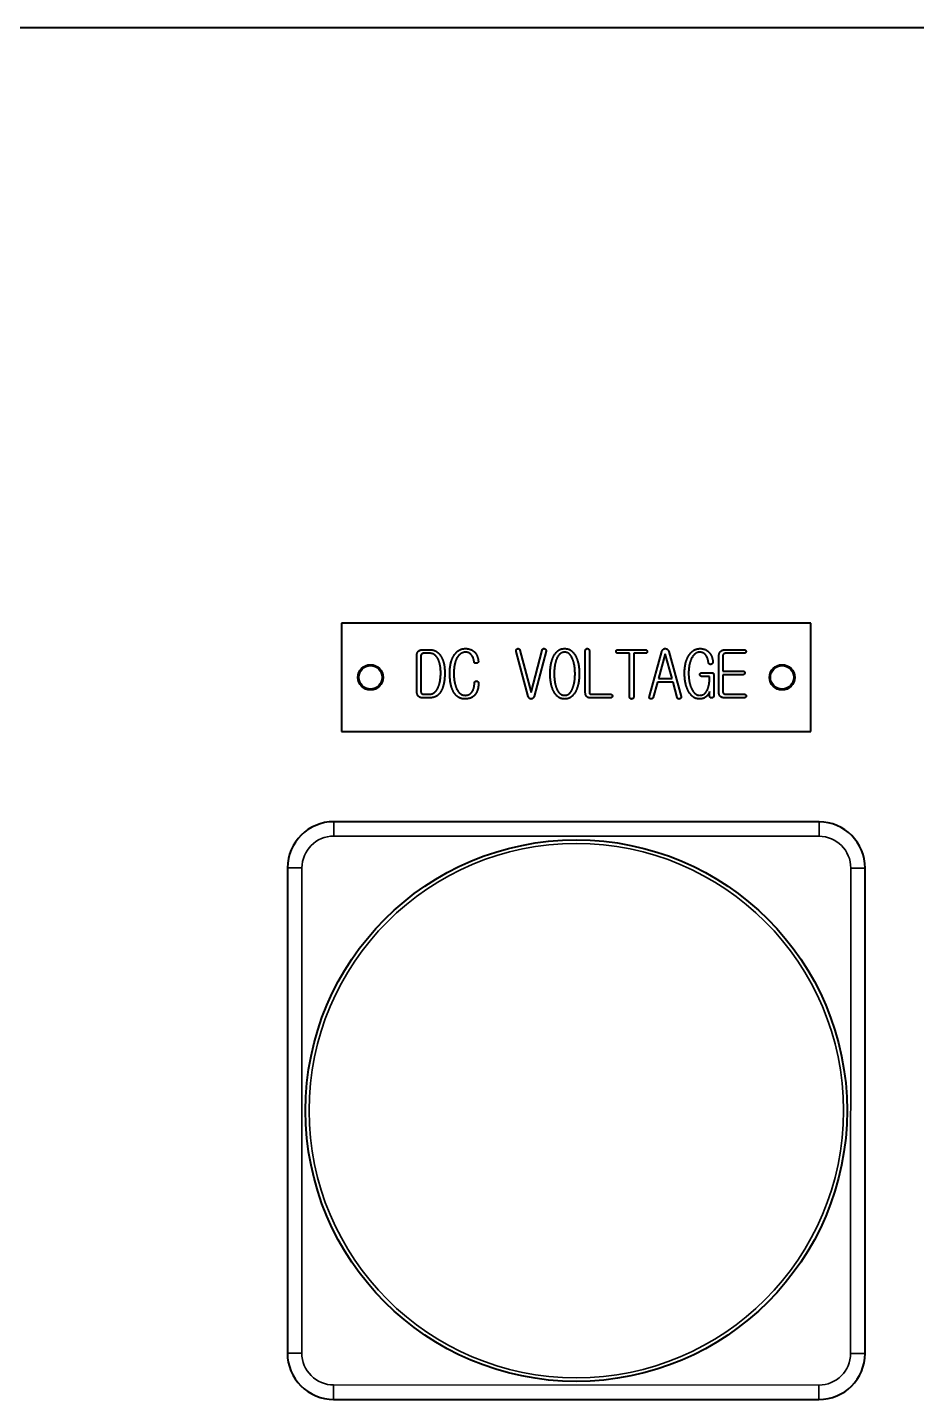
# Model space of a CAD drawing. Header units: inches. Extents: x 0 to 4752, y 0 to 3360.
# Drawn here: x 1692.4 to 1815.5, y 1711.9 to 1901.9 of the extents above; entities that cross this region are included whole.
import ezdxf

# ---------------------------------------------------------------- set-up
doc = ezdxf.new("R2010")
doc.units = ezdxf.units.IN
doc.header["$MEASUREMENT"] = 0
doc.layers.add('POWER SUPPLY CASE OUTLINE$0$가시적인 것(ISO)', color=3, linetype='Continuous', lineweight=40)
doc.layers.add('POWER SUPPLY CASE OUTLINE$0$가시적인 좁은 것(ISO)', color=3, linetype='Continuous', lineweight=35)

msp = doc.modelspace()

# ---------------------------------------------------------------- linework, layer by layer
at = {"layer": 'POWER SUPPLY CASE OUTLINE$0$가시적인 것(ISO)'}
for p, q in [((1638.422, 1901.882), (2158.422, 1901.882)), ((1800.922, 1819.382), (1735.922, 1819.382)), ((1735.922, 1819.382), (1735.922, 1804.382)), ((1800.922, 1804.382), (1800.922, 1819.382)), ((1746.33, 1809.991), (1746.33, 1814.896)), ((1746.892, 1814.814), (1746.892, 1809.982)), ((1747.255, 1815.712), (1748.135, 1815.712)), ((1748.162, 1815.213), (1747.3, 1815.213)), ((1761.772, 1809.238), (1760.104, 1815.449)), ((1760.62, 1815.64), (1762.171, 1809.782)), ((1762.171, 1809.782), (1763.685, 1815.631)), ((1764.229, 1815.513), (1762.57, 1809.247)), ((1769.67, 1809.836), (1769.67, 1815.54)), ((1770.232, 1815.54), (1770.232, 1809.846)), ((1774.167, 1815.712), (1777.957, 1815.712)), ((1775.808, 1815.213), (1774.167, 1815.213)), ((1775.808, 1809.165), (1775.808, 1815.213)), ((1776.37, 1815.213), (1776.37, 1809.165)), ((1777.957, 1815.213), (1776.37, 1815.213)), ((1778.574, 1809.292), (1780.287, 1815.485)), ((1780.75, 1815.141), (1779.798, 1811.704)), ((1781.693, 1811.704), (1780.75, 1815.141)), ((1781.221, 1815.485), (1782.926, 1809.229)), ((1788.158, 1809.918), (1788.158, 1814.688)), ((1788.72, 1814.833), (1788.72, 1812.747)), ((1791.649, 1815.213), (1789.11, 1815.213)), ((1789.173, 1815.712), (1791.649, 1815.712)), ((1788.72, 1812.747), (1791.495, 1812.747)), ((1779.662, 1811.206), (1779.082, 1809.111)), ((1781.82, 1811.206), (1779.662, 1811.206)), ((1779.798, 1811.704), (1781.693, 1811.704)), ((1782.4, 1809.084), (1781.82, 1811.206)), ((1785.828, 1812.511), (1787.151, 1812.511)), ((1786.889, 1812.013), (1785.828, 1812.013)), ((1787.451, 1812.194), (1787.451, 1809.292)), ((1788.72, 1812.248), (1788.72, 1809.927)), ((1791.495, 1812.248), (1788.72, 1812.248)), ((1748.153, 1809.048), (1747.146, 1809.048)), ((1747.3, 1809.546), (1748.098, 1809.546)), ((1773.142, 1809.048), (1770.322, 1809.048)), ((1770.522, 1809.546), (1773.133, 1809.546)), ((1786.889, 1809.292), (1786.889, 1809.918)), ((1791.649, 1809.048), (1789.056, 1809.048)), ((1789.083, 1809.546), (1791.649, 1809.546)), ((1735.922, 1804.382), (1800.922, 1804.382)), ((1802.034, 1791.872), (1734.834, 1791.892)), ((1728.432, 1785.494), (1728.412, 1718.294)), ((1808.412, 1718.27), (1808.432, 1785.47)), ((1734.81, 1711.892), (1802.01, 1711.872))]:
    msp.add_line(p, q, dxfattribs=at)
for centre, radius in [((1739.922, 1811.882), 1.75), ((1739.922, 1811.882), 1.621), ((1796.922, 1811.882), 1.75), ((1796.922, 1811.882), 1.621), ((1768.422, 1751.882), 37.5)]:
    msp.add_circle(centre, radius, dxfattribs=at)
for centre, start, end in [((1734.832, 1785.492), 89.98288, 179.98288), ((1802.032, 1785.472), 359.98288, 89.98288), ((1734.812, 1718.292), 179.98288, 269.98288), ((1802.012, 1718.272), 269.98288, 359.98288)]:
    msp.add_arc(centre, 6.4, start, end, dxfattribs=at)
for points in [[(1746.33, 1814.896), (1746.33, 1815.304), (1746.566, 1815.513)], [(1746.566, 1815.513), (1746.802, 1815.712), (1747.255, 1815.712)], [(1747.001, 1815.105), (1746.892, 1814.996), (1746.892, 1814.814)], [(1747.3, 1815.213), (1747.11, 1815.213), (1747.001, 1815.105)], [(1748.135, 1815.712), (1749.105, 1815.712), (1749.667, 1814.824)], [(1749.214, 1814.524), (1748.815, 1815.213), (1748.162, 1815.213)], [(1749.667, 1814.824), (1750.211, 1813.962), (1750.211, 1812.529)], [(1750.9, 1812.448), (1750.9, 1814.044), (1751.517, 1814.978)], [(1751.97, 1814.688), (1751.462, 1813.899), (1751.462, 1812.457)], [(1751.517, 1814.978), (1752.106, 1815.866), (1753.058, 1815.866)], [(1753.122, 1815.368), (1752.423, 1815.368), (1751.97, 1814.688)], [(1753.058, 1815.866), (1753.911, 1815.866), (1754.382, 1815.34)], [(1753.856, 1815.032), (1753.539, 1815.368), (1753.122, 1815.368)], [(1754.273, 1814.035), (1754.201, 1814.66), (1753.856, 1815.032)], [(1754.382, 1815.34), (1754.772, 1814.896), (1754.863, 1814.107)], [(1760.104, 1815.449), (1760.058, 1815.603), (1760.122, 1815.721)], [(1760.122, 1815.721), (1760.176, 1815.821), (1760.285, 1815.848)], [(1760.285, 1815.848), (1760.394, 1815.884), (1760.484, 1815.83)], [(1760.484, 1815.83), (1760.584, 1815.776), (1760.62, 1815.64)], [(1763.685, 1815.631), (1763.712, 1815.776), (1763.821, 1815.83)], [(1763.821, 1815.83), (1763.912, 1815.884), (1764.021, 1815.857)], [(1764.021, 1815.857), (1764.139, 1815.83), (1764.193, 1815.739)], [(1764.193, 1815.739), (1764.256, 1815.64), (1764.229, 1815.513)], [(1764.8, 1812.375), (1764.8, 1813.853), (1765.29, 1814.805)], [(1765.29, 1814.805), (1765.834, 1815.866), (1766.813, 1815.866)], [(1766.813, 1815.368), (1766.097, 1815.368), (1765.707, 1814.461)], [(1766.813, 1815.866), (1767.793, 1815.866), (1768.337, 1814.805)], [(1767.892, 1814.461), (1767.512, 1815.368), (1766.813, 1815.368)], [(1768.337, 1814.805), (1768.835, 1813.853), (1768.835, 1812.375)], [(1769.67, 1815.54), (1769.67, 1815.694), (1769.751, 1815.785)], [(1769.751, 1815.785), (1769.833, 1815.866), (1769.951, 1815.866)], [(1769.951, 1815.866), (1770.059, 1815.866), (1770.141, 1815.785)], [(1770.141, 1815.785), (1770.232, 1815.694), (1770.232, 1815.54)], [(1773.949, 1815.467), (1773.94, 1815.712), (1774.167, 1815.712)], [(1774.167, 1815.213), (1773.958, 1815.213), (1773.949, 1815.467)], [(1777.957, 1815.712), (1778.075, 1815.712), (1778.166, 1815.64)], [(1778.184, 1815.295), (1778.102, 1815.213), (1777.957, 1815.213)], [(1778.166, 1815.64), (1778.238, 1815.567), (1778.247, 1815.467)], [(1778.247, 1815.467), (1778.256, 1815.368), (1778.184, 1815.295)], [(1780.287, 1815.485), (1780.414, 1815.866), (1780.75, 1815.866)], [(1780.75, 1815.866), (1781.076, 1815.857), (1781.221, 1815.485)], [(1783.416, 1812.475), (1783.416, 1813.98), (1784.005, 1814.923)], [(1784.468, 1814.651), (1783.978, 1813.835), (1783.978, 1812.43)], [(1784.005, 1814.923), (1784.613, 1815.866), (1785.583, 1815.866)], [(1785.501, 1815.368), (1784.894, 1815.368), (1784.468, 1814.651)], [(1786.299, 1815.032), (1785.991, 1815.368), (1785.501, 1815.368)], [(1785.583, 1815.866), (1786.363, 1815.866), (1786.843, 1815.313)], [(1786.734, 1813.926), (1786.626, 1814.669), (1786.299, 1815.032)], [(1786.843, 1815.313), (1787.269, 1814.814), (1787.333, 1814.035)], [(1788.158, 1814.688), (1788.158, 1815.232), (1788.403, 1815.476)], [(1788.403, 1815.476), (1788.639, 1815.712), (1789.173, 1815.712)], [(1788.811, 1815.105), (1788.72, 1815.005), (1788.72, 1814.833)], [(1789.11, 1815.213), (1788.92, 1815.213), (1788.811, 1815.105)], [(1791.649, 1815.712), (1791.776, 1815.712), (1791.857, 1815.64)], [(1791.857, 1815.295), (1791.785, 1815.213), (1791.649, 1815.213)], [(1791.857, 1815.64), (1791.93, 1815.567), (1791.93, 1815.467)], [(1791.93, 1815.467), (1791.93, 1815.368), (1791.857, 1815.295)], [(1749.649, 1812.529), (1749.649, 1813.799), (1749.214, 1814.524)], [(1754.591, 1813.835), (1754.291, 1813.79), (1754.273, 1814.035)], [(1754.863, 1814.107), (1754.881, 1813.881), (1754.591, 1813.835)], [(1765.707, 1814.461), (1765.363, 1813.645), (1765.363, 1812.375)], [(1768.246, 1812.375), (1768.246, 1813.645), (1767.892, 1814.461)], [(1786.852, 1813.726), (1786.753, 1813.79), (1786.734, 1813.926)], [(1787.061, 1813.681), (1786.943, 1813.663), (1786.852, 1813.726)], [(1787.251, 1813.79), (1787.179, 1813.699), (1787.061, 1813.681)], [(1787.333, 1814.035), (1787.342, 1813.89), (1787.251, 1813.79)], [(1791.495, 1812.747), (1791.613, 1812.747), (1791.694, 1812.675)], [(1749.168, 1810.263), (1749.649, 1811.07), (1749.649, 1812.529)], [(1750.211, 1812.529), (1750.211, 1811.051), (1749.794, 1810.163)], [(1751.526, 1809.71), (1750.9, 1810.643), (1750.9, 1812.448)], [(1751.462, 1812.457), (1751.462, 1811.106), (1751.87, 1810.263)], [(1753.947, 1809.827), (1754.3, 1810.272), (1754.319, 1811.079)], [(1754.899, 1811.024), (1754.826, 1809.864), (1754.282, 1809.347)], [(1754.319, 1811.079), (1754.319, 1811.224), (1754.409, 1811.305)], [(1754.409, 1811.305), (1754.5, 1811.378), (1754.618, 1811.378)], [(1754.618, 1811.378), (1754.736, 1811.369), (1754.808, 1811.287)], [(1754.808, 1811.287), (1754.899, 1811.188), (1754.899, 1811.024)], [(1765.29, 1809.954), (1764.8, 1810.906), (1764.8, 1812.375)], [(1765.363, 1812.375), (1765.363, 1811.115), (1765.707, 1810.299)], [(1767.892, 1810.299), (1768.246, 1811.115), (1768.246, 1812.375)], [(1768.835, 1812.375), (1768.835, 1810.906), (1768.337, 1809.954)], [(1783.96, 1809.936), (1783.416, 1810.934), (1783.416, 1812.475)], [(1783.978, 1812.43), (1783.978, 1811.142), (1784.404, 1810.272)], [(1785.537, 1812.267), (1785.537, 1812.366), (1785.61, 1812.439)], [(1785.619, 1812.094), (1785.547, 1812.167), (1785.537, 1812.267)], [(1785.61, 1812.439), (1785.683, 1812.511), (1785.828, 1812.511)], [(1785.828, 1812.013), (1785.692, 1812.013), (1785.619, 1812.094)], [(1786.499, 1810.009), (1786.889, 1810.689), (1786.889, 1812.013)], [(1787.151, 1812.511), (1787.333, 1812.511), (1787.396, 1812.448)], [(1787.396, 1812.448), (1787.451, 1812.384), (1787.451, 1812.194)], [(1791.694, 1812.33), (1791.622, 1812.248), (1791.495, 1812.248)], [(1791.694, 1812.675), (1791.758, 1812.602), (1791.767, 1812.502)], [(1791.767, 1812.502), (1791.767, 1812.403), (1791.694, 1812.33)], [(1746.539, 1809.292), (1746.33, 1809.537), (1746.33, 1809.991)], [(1747.146, 1809.048), (1746.747, 1809.048), (1746.539, 1809.292)], [(1746.892, 1809.982), (1746.892, 1809.773), (1747.001, 1809.664)], [(1747.001, 1809.664), (1747.101, 1809.546), (1747.3, 1809.546)], [(1748.098, 1809.546), (1748.742, 1809.546), (1749.168, 1810.263)], [(1749.794, 1810.163), (1749.268, 1809.048), (1748.153, 1809.048)], [(1752.949, 1808.893), (1752.07, 1808.893), (1751.526, 1809.71)], [(1751.87, 1810.263), (1752.297, 1809.392), (1753.022, 1809.392)], [(1754.282, 1809.347), (1753.811, 1808.893), (1752.949, 1808.893)], [(1753.022, 1809.392), (1753.611, 1809.392), (1753.947, 1809.827)], [(1762.153, 1808.884), (1761.89, 1808.884), (1761.772, 1809.238)], [(1762.57, 1809.247), (1762.425, 1808.884), (1762.153, 1808.884)], [(1766.813, 1808.884), (1765.834, 1808.884), (1765.29, 1809.954)], [(1765.707, 1810.299), (1766.097, 1809.392), (1766.813, 1809.392)], [(1766.813, 1809.392), (1767.512, 1809.392), (1767.892, 1810.299)], [(1768.337, 1809.954), (1767.793, 1808.884), (1766.813, 1808.884)], [(1769.842, 1809.247), (1769.67, 1809.447), (1769.67, 1809.836)], [(1770.322, 1809.048), (1770.005, 1809.048), (1769.842, 1809.247)], [(1770.232, 1809.846), (1770.232, 1809.673), (1770.286, 1809.61)], [(1770.286, 1809.61), (1770.35, 1809.546), (1770.522, 1809.546)], [(1773.133, 1809.546), (1773.269, 1809.546), (1773.351, 1809.474)], [(1773.36, 1809.129), (1773.278, 1809.048), (1773.142, 1809.048)], [(1773.351, 1809.474), (1773.423, 1809.401), (1773.433, 1809.301)], [(1773.433, 1809.301), (1773.433, 1809.202), (1773.36, 1809.129)], [(1775.89, 1808.957), (1775.808, 1809.039), (1775.808, 1809.165)], [(1776.089, 1808.884), (1775.971, 1808.884), (1775.89, 1808.957)], [(1776.28, 1808.957), (1776.198, 1808.884), (1776.089, 1808.884)], [(1776.37, 1809.165), (1776.37, 1809.039), (1776.28, 1808.957)], [(1778.556, 1809.02), (1778.501, 1809.129), (1778.574, 1809.292)], [(1778.719, 1808.893), (1778.601, 1808.921), (1778.556, 1809.02)], [(1778.927, 1808.93), (1778.819, 1808.866), (1778.719, 1808.893)], [(1779.082, 1809.111), (1779.036, 1808.993), (1778.927, 1808.93)], [(1782.527, 1808.912), (1782.418, 1808.966), (1782.4, 1809.084)], [(1782.727, 1808.893), (1782.618, 1808.866), (1782.527, 1808.912)], [(1782.899, 1809.011), (1782.835, 1808.921), (1782.727, 1808.893)], [(1782.926, 1809.229), (1782.962, 1809.102), (1782.899, 1809.011)], [(1785.519, 1808.893), (1784.54, 1808.893), (1783.96, 1809.936)], [(1784.404, 1810.272), (1784.848, 1809.392), (1785.519, 1809.392)], [(1785.519, 1809.392), (1786.145, 1809.392), (1786.499, 1810.009)], [(1786.408, 1809.211), (1786.036, 1808.893), (1785.519, 1808.893)], [(1786.889, 1809.918), (1786.707, 1809.465), (1786.408, 1809.211)], [(1786.97, 1809.102), (1786.889, 1809.175), (1786.889, 1809.292)], [(1787.17, 1809.048), (1787.052, 1809.039), (1786.97, 1809.102)], [(1787.36, 1809.111), (1787.278, 1809.048), (1787.17, 1809.048)], [(1787.451, 1809.292), (1787.451, 1809.184), (1787.36, 1809.111)], [(1788.357, 1809.256), (1788.158, 1809.447), (1788.158, 1809.918)], [(1789.056, 1809.048), (1788.557, 1809.048), (1788.357, 1809.256)], [(1788.72, 1809.927), (1788.72, 1809.737), (1788.82, 1809.646)], [(1788.82, 1809.646), (1788.911, 1809.546), (1789.083, 1809.546)], [(1791.649, 1809.546), (1791.785, 1809.546), (1791.876, 1809.474)], [(1791.876, 1809.129), (1791.785, 1809.048), (1791.649, 1809.048)], [(1791.876, 1809.474), (1791.948, 1809.401), (1791.948, 1809.301)], [(1791.948, 1809.301), (1791.948, 1809.202), (1791.876, 1809.129)]]:
    msp.add_open_spline(points, degree=2, dxfattribs=at)
at = {"layer": 'POWER SUPPLY CASE OUTLINE$0$가시적인 좁은 것(ISO)'}
for p, q in [((1734.834, 1791.892), (1734.834, 1789.892)), ((1802.034, 1789.872), (1802.034, 1791.872)), ((1734.834, 1789.892), (1802.034, 1789.872)), ((1728.432, 1785.494), (1730.432, 1785.493)), ((1730.412, 1718.293), (1730.432, 1785.493)), ((1806.432, 1785.471), (1806.412, 1718.271)), ((1808.432, 1785.47), (1806.432, 1785.471)), ((1728.412, 1718.294), (1730.412, 1718.293)), ((1808.412, 1718.27), (1806.412, 1718.271)), ((1734.81, 1711.892), (1734.811, 1713.892)), ((1802.011, 1713.872), (1734.811, 1713.892)), ((1802.01, 1711.872), (1802.011, 1713.872))]:
    msp.add_line(p, q, dxfattribs=at)
msp.add_circle((1768.422, 1751.882), 37, dxfattribs=at)
for centre, start, end in [((1734.832, 1785.492), 89.98288, 179.98288), ((1802.032, 1785.472), 359.98288, 89.98288), ((1734.812, 1718.292), 179.98288, 269.98288), ((1802.012, 1718.272), 269.98288, 359.98288)]:
    msp.add_arc(centre, 4.4, start, end, dxfattribs=at)

doc.saveas('drawing.dxf')
